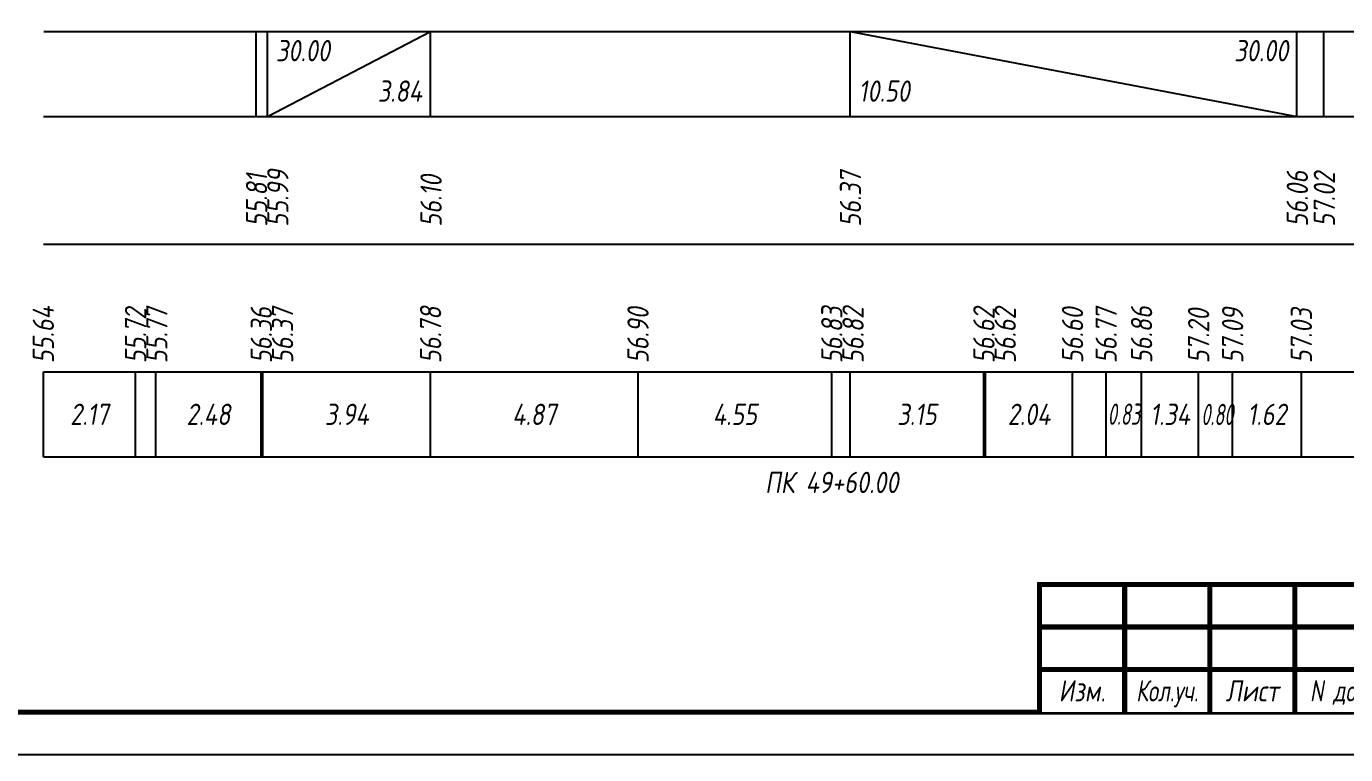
# Model space of a CAD drawing. Extents: x -717 to 1451, y -133302 to 233.
# Drawn here: x 80.9 to 235.9, y -78349.4 to -78263.8 of the extents above; entities that cross this region are included whole.
import ezdxf
from ezdxf.enums import TextEntityAlignment as Align

# ---------------------------------------------------------------- set-up
doc = ezdxf.new("R2010")
doc.units = 0
for name, color, linetype in [('Зарамочное оформление', 7, 'Continuous'), ('Код_510', 7, 'Continuous'), ('Код_516', 1, 'Continuous'), ('Подписи поперечников', 7, 'Continuous'), ('Таблица', 7, 'Continuous')]:
    doc.layers.add(name, color=color, linetype=linetype)
doc.styles.add('М', font='romand.shx', dxfattribs={"width": 0.8, "oblique": 10, "height": 2.5})

# ---------------------------------------------------------------- blocks, each defined once
blk = doc.blocks.new('Штамп')
at = {"linetype": 'Continuous'}
blk.add_wipeout([(199.95, -411.25), (384.95, -411.25), (384.95, -426.25), (199.95, -426.25)], dxfattribs=at).dxf.layer = 'Зарамочное оформление'
at = {"layer": 'Зарамочное оформление', "linetype": 'Continuous', "lineweight": -3, "const_width": 0.6, "flags": 128}
for points in [[(199.95, -426.25), (199.95, -411.25), (384.95, -411.25)], [(209.95, -411.25), (209.95, -426.25)], [(219.95, -411.25), (219.95, -426.25)], [(229.95, -411.25), (229.95, -426.25)], [(199.95, -416.25), (264.95, -416.25)], [(199.95, -421.25), (264.95, -421.25)]]:
    blk.add_lwpolyline(points, dxfattribs=at)
at = {"layer": 'Зарамочное оформление', "linetype": 'Continuous', "style": 'М', "oblique": 10}
for s, width, p in [('Изм.', 0.8, (204.95, -423.75)), ('Кол.уч.', 0.7, (214.95, -423.75)), ('Лист', 0.8, (224.95, -423.75)), ('N док.', 0.7, (235.28, -423.75))]:
    blk.add_text(s, height=2.5, dxfattribs=dict(at, width=width)).set_placement(p, align=Align.MIDDLE_CENTER)
blk = doc.blocks.new('шифр')
blk.add_blockref('Штамп', (0, -77978))

msp = doc.modelspace()

# ---------------------------------------------------------------- linework, layer by layer
at = {"flags": 128}
msp.add_lwpolyline([(-30.054, -78349.421), (389.946, -78349.421), (389.946, -78052.421), (-30.054, -78052.421)], close=True, dxfattribs=at)
at = {"const_width": 0.6, "flags": 128}
msp.add_lwpolyline([(-10.054, -78344.421), (384.946, -78344.421), (384.946, -78057.421), (-10.054, -78057.421)], close=True, dxfattribs=at)
at = {"layer": 'Код_510'}
for p, q in [((82.895, -78314.421), (82.895, -78304.421)), ((93.727, -78314.421), (93.727, -78304.421)), ((96.098, -78314.421), (96.098, -78304.421)), ((108.502, -78314.421), (108.502, -78304.421)), ((108.624, -78314.421), (108.624, -78304.421)), ((108.704, -78314.421), (108.704, -78304.421)), ((128.401, -78314.421), (128.401, -78304.421)), ((152.771, -78314.421), (152.771, -78304.421)), ((175.542, -78314.421), (175.542, -78304.421)), ((177.683, -78314.421), (177.683, -78304.421)), ((193.415, -78314.421), (193.415, -78304.421)), ((193.485, -78314.421), (193.485, -78304.421)), ((193.606, -78314.421), (193.606, -78304.421)), ((203.828, -78314.421), (203.828, -78304.421)), ((207.78, -78314.421), (207.78, -78304.421)), ((211.94, -78314.421), (211.94, -78304.421)), ((218.643, -78314.421), (218.643, -78304.421)), ((222.638, -78314.421), (222.638, -78304.421)), ((230.714, -78314.421), (230.714, -78304.421))]:
    msp.add_line(p, q, dxfattribs=at)
at = {"layer": 'Код_516'}
for p, q in [((107.895, -78274.421), (107.895, -78264.421)), ((109.22, -78274.421), (109.22, -78264.421)), ((109.22, -78274.421), (128.401, -78264.421)), ((128.401, -78274.421), (128.401, -78264.421)), ((177.683, -78274.421), (177.683, -78264.421)), ((177.683, -78264.421), (230.184, -78274.421)), ((230.184, -78274.421), (230.184, -78264.421)), ((230.184, -78274.421), (230.184, -78264.421)), ((233.363, -78274.421), (233.363, -78264.421))]:
    msp.add_line(p, q, dxfattribs=at)
at = {"layer": 'Таблица'}
for p, q in [((82.949, -78264.421), (258.417, -78264.421)), ((82.895, -78274.421), (258.363, -78274.421)), ((82.895, -78289.421), (258.363, -78289.421)), ((82.895, -78304.421), (258.363, -78304.421)), ((82.895, -78314.421), (258.363, -78314.421))]:
    msp.add_line(p, q, dxfattribs=at)

# ---------------------------------------------------------------- texts
at = {"layer": 'Код_510', "style": 'М', "oblique": 10, "width": 0.8}
for s, p in [('55.64', (82.895, -78303.421)), ('55.72', (93.727, -78303.421)), ('55.77', (96.227, -78303.421)), ('56.37', (111.002, -78303.421)), ('56.78', (128.401, -78303.421)), ('56.83', (175.542, -78303.421)), ('56.82', (178.042, -78303.421)), ('56.62', (193.415, -78303.421)), ('56.62', (195.915, -78303.421)), ('56.77', (207.78, -78303.421)), ('56.36', (108.502, -78303.421)), ('56.90', (152.771, -78303.421)), ('56.60', (203.828, -78303.421)), ('56.86', (211.94, -78303.421)), ('57.20', (218.643, -78303.421)), ('57.09', (222.638, -78303.421)), ('57.03', (230.714, -78303.421))]:
    msp.add_text(s, height=2.5, rotation=90, dxfattribs=at).set_placement(p, align=Align.MIDDLE_LEFT)
at = {"layer": 'Код_510', "style": 'М', "oblique": 10}
for s, width, p in [('2.17', 0.8, (88.311, -78309.421)), ('2.48', 0.8, (102.3, -78309.421)), ('3.94', 0.8, (118.553, -78309.421)), ('4.87', 0.8, (140.586, -78309.421)), ('4.55', 0.8, (164.156, -78309.421)), ('3.15', 0.8, (185.549, -78309.421)), ('2.04', 0.8, (198.717, -78309.421)), ('0.83', 0.6, (209.86, -78309.401)), ('1.34', 0.8, (215.292, -78309.421)), ('0.80', 0.6, (220.836, -78309.434)), ('1.62', 0.8, (226.676, -78309.421))]:
    msp.add_text(s, height=2.5, dxfattribs=dict(at, width=width)).set_placement(p, align=Align.MIDDLE_CENTER)
at = {"layer": 'Код_516', "style": 'М', "oblique": 10, "width": 0.8}
msp.add_text('30.00', height=2.5, dxfattribs=at).set_placement((110.22, -78265.421), align=Align.TOP_LEFT)
msp.add_text('30.00', height=2.5, dxfattribs=at).set_placement((229.184, -78265.421), align=Align.TOP_RIGHT)
msp.add_text('3.84', height=2.5, dxfattribs=at).set_placement((127.401, -78273.421), align=Align.BOTTOM_RIGHT)
msp.add_text('10.50', height=2.5, dxfattribs=at).set_placement((178.683, -78273.421), align=Align.BOTTOM_LEFT)
for s, p in [('55.81', (107.949, -78287.371)), ('55.99', (110.449, -78287.371)), ('56.10', (128.456, -78287.371)), ('56.37', (177.737, -78287.371)), ('56.06', (230.238, -78287.371)), ('57.02', (233.417, -78287.371))]:
    msp.add_text(s, height=2.5, rotation=90, dxfattribs=at).set_placement(p, align=Align.MIDDLE_LEFT)
at = {"layer": 'Подписи поперечников', "style": 'М', "oblique": 10, "width": 0.8}
msp.add_text('ПК 49+60.00', height=2.5, dxfattribs=at).set_placement((175.542, -78319.421), align=Align.BOTTOM_CENTER)

# ---------------------------------------------------------------- next in the draw order: block references
msp.add_blockref('шифр', (0, 59.829))

doc.saveas('drawing.dxf')
